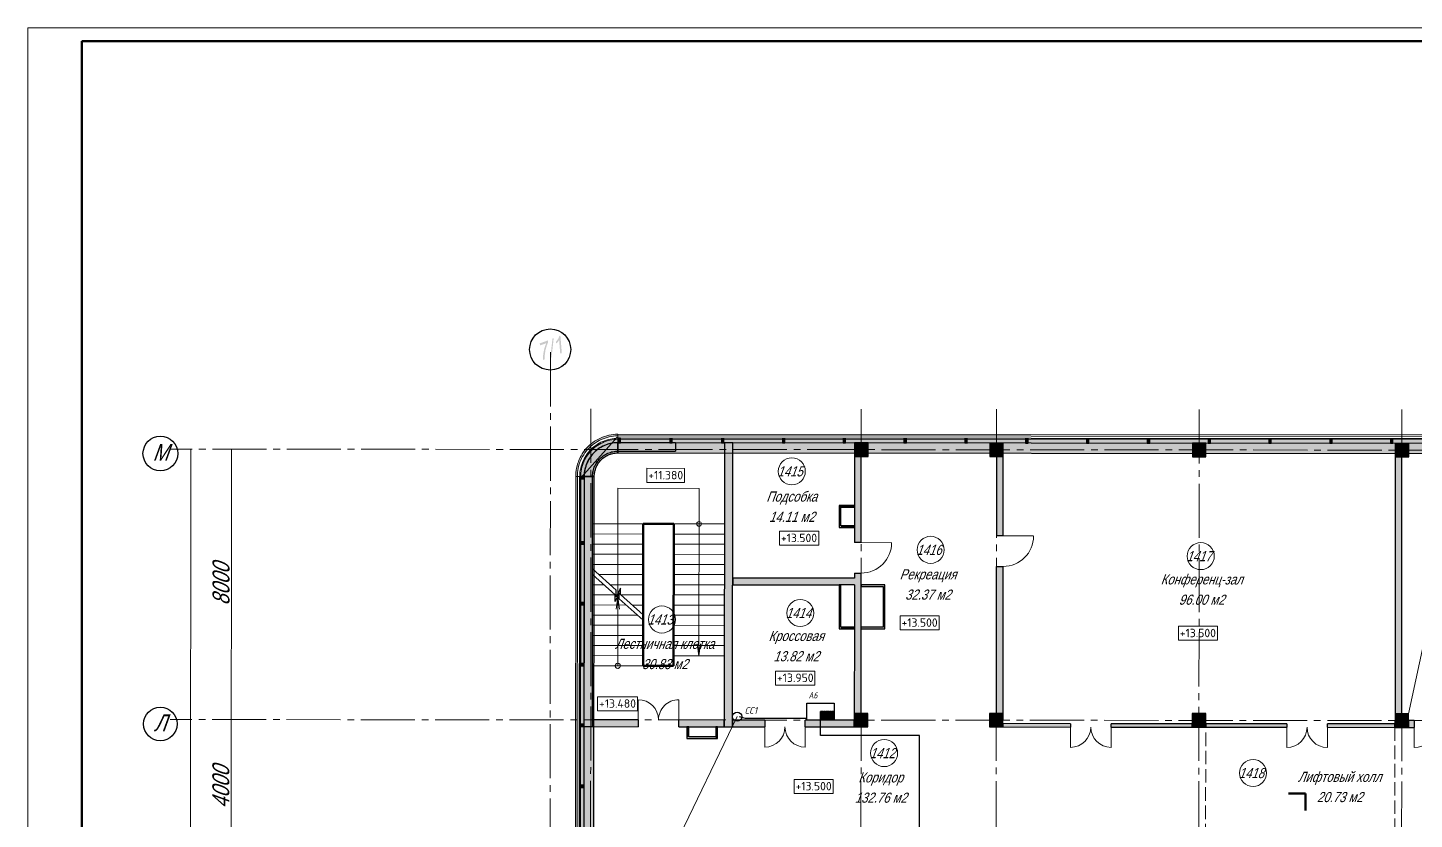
# Model space of a CAD drawing. Header units: millimetres. Extents: x 1949 to 134543, y 1145 to 48705.
# Drawn here: x 100903 to 121419, y 36998 to 48705 of the extents above; entities that cross this region are included whole.
import ezdxf

# ---------------------------------------------------------------- set-up
doc = ezdxf.new("R2010")
doc.units = ezdxf.units.MM
for name, pattern in [('DASHED', [7, 5, -2, 0]), ('LTYPE_2', [270, 200, -70]), ('LTYPE_5', [1100, 800, -100, 100, -100]), ('штриховая', [0.75, 0.5, -0.25])]:
    doc.linetypes.add(name, pattern=pattern)
doc.layers.add('.', color=7, linetype='Continuous', lineweight=50)
doc.layers.add('Оси', color=30, linetype='LTYPE_5', lineweight=9)
for name, color, linetype, lineweight, true_color in [('STANDARD', 18, 'Continuous', 25, 0x000000), ('Лестница', 18, 'Continuous', 25, 0x000000), ('Общий01', 18, 'Continuous', 13, 0x000000), ('Общий02', 18, 'Continuous', 18, 0x000000), ('Общий03', 18, 'Continuous', 25, 0x000000), ('Стена', 18, 'Continuous', 50, 0x000000), ('Текст_1_10', 18, 'Continuous', 25, 0x000000)]:
    doc.layers.add(name, color=color, linetype=linetype, lineweight=lineweight, true_color=true_color)
doc.layers.add('АГПТ', color=7, linetype='Continuous')
doc.styles.add('ARIAL', font='arial.ttf')
doc.styles.add('ARIALUNICODEMS', font='ARIALUNI.ttf')
doc.styles.add('GOST-2.304_Type-B_italic', font='GOST_Common Italic.ttf')
doc.styles.add('ISOCPEUR', font='isocpeur.ttf')
doc.styles.add('Архитектурный', font='isocpeui.ttf')

# ---------------------------------------------------------------- blocks, each defined once
blk = doc.blocks.new('*U221')
at = {"lineweight": 0}
blk.add_lwpolyline([(-836, -5), (5, -5), (5, 1184), (-836, 1184)], close=True, dxfattribs=at)
at = {"color": 0, "linetype": 'Continuous', "lineweight": 50}
blk.add_lwpolyline([(-816, 1179), (0, 1179), (0, 0), (-816, 0)], close=True, dxfattribs=at)

msp = doc.modelspace()

# ---------------------------------------------------------------- hatches: boundary and pattern name
at = {"layer": '.', "lineweight": 30}
h = msp.add_hatch(dxfattribs=at)
h.set_pattern_fill('ANGLE', color=1, scale=0.6, angle=90)
h.set_pattern_definition([(90, (423899.8156, 436919.2713), (-4.191, 3e-16), [3.048, -1.143]), (180, (423899.8156, 436919.2713), (-5e-16, -4.191), [3.048, -1.143])])
h.paths.add_polyline_path([(112837, 38465), (112837, 38592), (112634, 38592), (112634, 38465)])
at = {"layer": 'Общий01', "linetype": 'Continuous', "lineweight": 5}
for points in [[(109632, 42668), (109637, 42668), (109637, 42693), (109631, 42693), (109599, 42692), (109566, 42689), (109534, 42684), (109501, 42678), (109470, 42670), (109438, 42661), (109408, 42649), (109377, 42637), (109348, 42622), (109319, 42607), (109292, 42589), (109265, 42570), (109239, 42550), (109214, 42529), (109191, 42506), (109168, 42482), (109147, 42457), (109128, 42431), (109109, 42404), (109092, 42376), (109077, 42347), (109063, 42317), (109051, 42287), (109040, 42256), (109031, 42225), (109024, 42193), (109018, 42160), (109014, 42128), (109012, 42095), (109011, 42068), (109036, 42068), (109037, 42094), (109039, 42126), (109043, 42157), (109048, 42188), (109055, 42218), (109064, 42249), (109074, 42278), (109086, 42307), (109099, 42336), (109114, 42364), (109130, 42390), (109148, 42417), (109167, 42442), (109187, 42466), (109209, 42489), (109231, 42510), (109255, 42531), (109280, 42550), (109305, 42568), (109332, 42585), (109360, 42600), (109388, 42614), (109417, 42626), (109446, 42637), (109476, 42646), (109507, 42654), (109538, 42660), (109569, 42664), (109600, 42667)], [(109637, 42668), (129837, 42652), (129837, 42677), (109637, 42693)], [(109632, 42568), (109637, 42568), (109637, 42618), (109632, 42618), (109603, 42617), (109574, 42614), (109546, 42610), (109518, 42605), (109490, 42598), (109462, 42589), (109435, 42580), (109409, 42568), (109383, 42556), (109357, 42542), (109333, 42527), (109309, 42510), (109287, 42492), (109265, 42474), (109244, 42454), (109225, 42432), (109206, 42410), (109189, 42387), (109172, 42364), (109158, 42339), (109144, 42313), (109132, 42287), (109121, 42261), (109112, 42233), (109104, 42206), (109097, 42178), (109092, 42149), (109089, 42121), (109087, 42092), (109086, 42068), (109136, 42068), (109137, 42090), (109138, 42116), (109142, 42142), (109146, 42168), (109152, 42193), (109159, 42218), (109168, 42243), (109178, 42267), (109189, 42291), (109201, 42314), (109215, 42337), (109229, 42358), (109245, 42379), (109262, 42399), (109280, 42418), (109299, 42437), (109318, 42454), (109339, 42470), (109361, 42485), (109383, 42499), (109406, 42511), (109429, 42523), (109453, 42533), (109478, 42542), (109503, 42550), (109528, 42556), (109554, 42561), (109580, 42565), (109606, 42567)], [(109634, 42418), (109637, 42418), (109637, 42568), (109632, 42568), (109606, 42567), (109580, 42565), (109554, 42561), (109528, 42556), (109503, 42550), (109478, 42542), (109453, 42533), (109429, 42523), (109406, 42511), (109383, 42499), (109361, 42485), (109339, 42470), (109318, 42454), (109299, 42437), (109280, 42418), (109262, 42399), (109245, 42379), (109229, 42358), (109215, 42337), (109201, 42314), (109189, 42291), (109178, 42267), (109168, 42243), (109159, 42218), (109152, 42193), (109146, 42168), (109142, 42142), (109138, 42116), (109137, 42090), (109136, 42068), (109286, 42068), (109287, 42083), (109288, 42101), (109290, 42120), (109293, 42138), (109297, 42156), (109302, 42173), (109308, 42190), (109315, 42207), (109323, 42224), (109332, 42240), (109341, 42256), (109351, 42271), (109362, 42286), (109374, 42300), (109387, 42313), (109400, 42326), (109414, 42338), (109428, 42349), (109443, 42360), (109459, 42369), (109475, 42378), (109491, 42386), (109508, 42393), (109525, 42400), (109543, 42405), (109561, 42409), (109579, 42413), (109597, 42415), (109615, 42417)], [(109637, 42568), (109615, 42567), (109589, 42565), (109563, 42562), (109537, 42558), (109512, 42552), (109486, 42545), (109462, 42536), (109437, 42526), (109414, 42515), (109390, 42503), (109368, 42490), (109346, 42475), (109325, 42459), (109305, 42442), (109286, 42425), (109268, 42406), (109251, 42386), (109235, 42365), (109219, 42344), (109206, 42322), (109193, 42299), (109181, 42275), (109171, 42251), (109162, 42227), (109154, 42202), (109148, 42176), (109143, 42150), (109139, 42124), (109137, 42098), (109136, 42072), (109136, 42068), (109261, 42068), (109261, 42071), (109262, 42091), (109264, 42110), (109266, 42130), (109270, 42149), (109275, 42168), (109281, 42187), (109287, 42205), (109295, 42223), (109304, 42241), (109313, 42258), (109324, 42275), (109335, 42291), (109347, 42306), (109360, 42321), (109374, 42335), (109388, 42349), (109403, 42361), (109419, 42373), (109435, 42384), (109452, 42394), (109469, 42403), (109487, 42412), (109505, 42419), (109524, 42425), (109543, 42431), (109562, 42435), (109581, 42439), (109601, 42441), (109620, 42442), (109637, 42443)], [(109637, 42568), (129837, 42552), (129837, 42602), (109637, 42618)], [(109637, 42418), (129837, 42402), (129837, 42552), (109637, 42568)], [(110487, 42567), (109637, 42568), (109637, 42443), (110487, 42442)], [(111333, 38366), (111337, 42566), (111212, 42566), (111208, 38366)], [(113137, 42365), (113337, 42365), (113337, 42565), (113137, 42565)], [(115137, 42363), (115337, 42363), (115337, 42563), (115137, 42563)], [(118137, 42361), (118337, 42361), (118337, 42561), (118137, 42561)], [(121137, 42358), (121337, 42358), (121337, 42558), (121137, 42558)], [(109023, 24868), (109036, 42068), (109011, 42068), (108998, 24868)], [(109123, 24868), (109136, 42068), (109086, 42068), (109073, 24868)], [(109273, 24868), (109286, 42068), (109136, 42068), (109123, 24868)], [(109258, 38368), (109261, 42068), (109136, 42068), (109133, 38368)], [(113133, 38365), (113333, 38365), (113334, 38565), (113134, 38565)], [(115133, 38363), (115333, 38363), (115334, 38563), (115134, 38563)], [(118133, 38361), (118333, 38361), (118334, 38561), (118134, 38561)], [(121133, 38358), (121333, 38358), (121334, 38558), (121134, 38558)]]:
    msp.add_hatch(color=252, dxfattribs=at).paths.add_polyline_path(points)
at = {"layer": 'Общий02', "linetype": 'Continuous', "lineweight": 25}
for points in [[(108686, 44115), (108668, 44108), (108635, 43822), (108654, 43829)], [(108806, 43893), (108785, 44152), (108770, 44147), (108752, 44104), (108721, 44062), (108723, 44031), (108748, 44058), (108766, 44086), (108783, 43884)], [(108604, 44056), (108602, 44081), (108480, 44037), (108483, 44006), (108575, 44039), (108553, 43980), (108537, 43914), (108528, 43849), (108528, 43792), (108551, 43800), (108554, 43867), (108564, 43936), (108582, 44000)]]:
    msp.add_hatch(color=252, dxfattribs=at).paths.add_polyline_path(points)
at = {"layer": 'Общий02', "linetype": 'Continuous', "lineweight": 5}
for points in [[(109637, 42568), (109672, 42568), (109672, 42633), (109637, 42633)], [(110403, 42567), (110438, 42567), (110438, 42632), (110403, 42632)], [(111169, 42566), (111204, 42566), (111204, 42631), (111169, 42631)], [(112069, 42566), (112104, 42566), (112104, 42631), (112069, 42631)], [(112969, 42565), (113004, 42565), (113004, 42630), (112969, 42630)], [(113869, 42564), (113904, 42564), (113904, 42629), (113869, 42629)], [(114769, 42564), (114804, 42563), (114804, 42628), (114769, 42629)], [(115669, 42563), (115704, 42563), (115704, 42628), (115669, 42628)], [(116569, 42562), (116604, 42562), (116604, 42627), (116569, 42627)], [(117469, 42561), (117504, 42561), (117504, 42626), (117469, 42626)], [(118369, 42561), (118404, 42561), (118404, 42626), (118369, 42626)], [(119269, 42560), (119304, 42560), (119304, 42625), (119269, 42625)], [(120169, 42559), (120204, 42559), (120204, 42624), (120169, 42624)], [(121069, 42559), (121104, 42559), (121104, 42624), (121069, 42624)], [(109071, 42068), (109071, 42033), (109136, 42033), (109136, 42068)], [(109071, 41103), (109070, 41068), (109135, 41068), (109136, 41103)], [(109070, 40203), (109070, 40168), (109135, 40168), (109135, 40203)], [(109069, 39303), (109069, 39268), (109134, 39268), (109134, 39303)], [(109068, 38403), (109068, 38368), (109133, 38368), (109133, 38403)], [(109068, 37503), (109068, 37468), (109133, 37468), (109133, 37503)]]:
    msp.add_hatch(color=252, dxfattribs=at).paths.add_polyline_path(points)
at = {"layer": 'Стена', "linetype": 'Continuous', "lineweight": 5}
h = msp.add_hatch(color=252, dxfattribs=at)
h.paths.add_polyline_path([(113234, 38565), (113235, 40640), (113135, 40640), (113134, 38565)])
h.paths.add_polyline_path([(113136, 41090), (113236, 41090), (113237, 42365), (113137, 42365)])
h = msp.add_hatch(color=252, dxfattribs=at)
h.paths.add_polyline_path([(115334, 38563), (115335, 40738), (115235, 40738), (115234, 38563)])
h.paths.add_polyline_path([(115236, 41188), (115336, 41188), (115337, 42363), (115237, 42363)])
for points in [[(121137, 42358), (121134, 38558), (121234, 38558), (121237, 42358)], [(113136, 41640), (112911, 41640), (112911, 41615), (113136, 41615)], [(112911, 41615), (112911, 41315), (112936, 41315), (112936, 41615)], [(112936, 41315), (113136, 41315), (113136, 41340), (112936, 41340)], [(111335, 40466), (113135, 40465), (113135, 40565), (111335, 40566)], [(112910, 40465), (112910, 39815), (112935, 39815), (112935, 40465)], [(113585, 40464), (113235, 40465), (113235, 40440), (113585, 40439)], [(113585, 39814), (113585, 40439), (113560, 40439), (113560, 39814)], [(112935, 39815), (113135, 39815), (113135, 39840), (112935, 39840)], [(113235, 39815), (113560, 39814), (113560, 39839), (113235, 39840)], [(110658, 38367), (110658, 38217), (110683, 38217), (110683, 38367)], [(111108, 38191), (111108, 38366), (111083, 38366), (111083, 38191)], [(110658, 38192), (111083, 38191), (111083, 38216), (110658, 38217)]]:
    msp.add_hatch(color=252, dxfattribs=at).paths.add_polyline_path(points)
h = msp.add_hatch(color=252, dxfattribs=at)
h.paths.add_polyline_path([(109936, 38467), (109258, 38468), (109258, 38368), (109936, 38367)])
h.paths.add_polyline_path([(110536, 38467), (110536, 38367), (111208, 38366), (111208, 38466)])
h = msp.add_hatch(color=252, dxfattribs=at)
h.paths.add_polyline_path([(112408, 38365), (113133, 38365), (113133, 38465), (112408, 38465)])
h.paths.add_polyline_path([(111808, 38366), (111808, 38466), (111333, 38466), (111333, 38366)])
h = msp.add_hatch(color=252, dxfattribs=at)
h.paths.add_polyline_path([(116933, 38362), (118133, 38361), (118133, 38411), (116933, 38412)])
h.paths.add_polyline_path([(116333, 38362), (116333, 38412), (115333, 38413), (115333, 38363)])
h = msp.add_hatch(color=252, dxfattribs=at)
h.paths.add_polyline_path([(118333, 38361), (119533, 38360), (119533, 38410), (118333, 38411)])
h.paths.add_polyline_path([(120133, 38409), (120133, 38359), (121133, 38358), (121133, 38408)])
h = msp.add_hatch(color=252, dxfattribs=at)
h.paths.add_polyline_path([(121333, 38458), (121333, 38358), (121418, 38358), (121418, 38458)])
h.paths.add_polyline_path([(124133, 38456), (122018, 38458), (122018, 38358), (124133, 38356)])

# ---------------------------------------------------------------- linework, layer by layer
at = {"layer": 'STANDARD', "color": 252, "linetype": 'Continuous', "lineweight": 5}
msp.add_line((121334, 38558), (121970, 41521), dxfattribs=at)
at = {"layer": 'STANDARD', "color": 252, "linetype": 'LTYPE_2', "lineweight": 5}
for p, q in [((118332, 36461), (118333, 38361)), ((121133, 38358), (121132, 36408))]:
    msp.add_line(p, q, dxfattribs=at)
at = {"layer": 'АГПТ', "color": 1}
msp.add_lwpolyline([(112837, 38462), (112432, 38462), (112432, 38716), (112837, 38716)], close=True, dxfattribs=at)
at = {"layer": 'АГПТ', "color": 1, "lineweight": 30}
msp.add_lwpolyline([(112634, 38465), (112634, 38592), (112837, 38592), (112837, 38465)], close=True, dxfattribs=at)
at = {"layer": 'АГПТ', "lineweight": 15}
msp.add_lwpolyline([(110487, 36624), (111400, 38516)], dxfattribs=at)
at = {"layer": 'АГПТ', "color": 6, "lineweight": 30}
for points in [[(111430, 38516), (111517, 38493), (112432, 38493)], [(119705, 22916), (119704, 22804), (121393, 22802), (121397, 28754), (114093, 28764), (114100, 38235), (112634, 38235), (112634, 38465)]]:
    msp.add_lwpolyline(points, dxfattribs=at)
at = {"layer": 'АГПТ'}
msp.add_circle((111400, 38516), 68, dxfattribs=at)
at = {"layer": 'Лестница', "color": 252, "linetype": 'Continuous', "lineweight": 13}
for p, q in [((109261, 42068), (109259, 39268)), ((109635, 40334), (109636, 41893)), ((109636, 41893), (110836, 41892)), ((110836, 41892), (110834, 39417)), ((110011, 41367), (109261, 41368)), ((110461, 41367), (111211, 41366)), ((110010, 41067), (109260, 41068)), ((110011, 41217), (109261, 41218)), ((110460, 41067), (111210, 41066)), ((110461, 41217), (111211, 41216)), ((110010, 40917), (109260, 40918)), ((110460, 40917), (111210, 40916)), ((109260, 40700), (109259, 39268)), ((110010, 40767), (109260, 40768)), ((110460, 40767), (111210, 40766)), ((109429, 40468), (109260, 40468)), ((110010, 40617), (109352, 40618)), ((110010, 40467), (109520, 40468)), ((110460, 40617), (111210, 40616)), ((110460, 40467), (111210, 40466)), ((109596, 40318), (109260, 40318)), ((109635, 40283), (109610, 40108)), ((109634, 39268), (109635, 40283)), ((109635, 40283), (109635, 40095)), ((109635, 40283), (109635, 40283)), ((109660, 40108), (109635, 40283)), ((109657, 40318), (109643, 40318)), ((110010, 40317), (109680, 40318)), ((110460, 40317), (111210, 40316)), ((109758, 40167), (109260, 40168)), ((109926, 40017), (109260, 40018)), ((110010, 40167), (109849, 40167)), ((110460, 40167), (111210, 40166)), ((110460, 40017), (111210, 40016)), ((110010, 39867), (109260, 39868)), ((110460, 39867), (111210, 39866)), ((110009, 39717), (109259, 39718)), ((110459, 39717), (111209, 39716)), ((110834, 39417), (110834, 39604)), ((110009, 39567), (109259, 39568)), ((110009, 39417), (109259, 39418)), ((110459, 39567), (111209, 39566)), ((110459, 39417), (111209, 39416)), ((110809, 39592), (110834, 39417)), ((110834, 39417), (110859, 39592)), ((110834, 39417), (110834, 39417)), ((110009, 39267), (109259, 39268)), ((109598, 39277), (109597, 39271)), ((109597, 39271), (109597, 39265)), ((109597, 39268), (109597, 39268)), ((109597, 39265), (109598, 39259)), ((109600, 39283), (109598, 39277)), ((109598, 39259), (109599, 39253)), ((109599, 39253), (109602, 39248)), ((109603, 39288), (109600, 39283)), ((109602, 39248), (109606, 39243)), ((109607, 39293), (109603, 39288)), ((109606, 39243), (109610, 39239)), ((109611, 39297), (109607, 39293)), ((109610, 39239), (109615, 39235)), ((109616, 39301), (109611, 39297)), ((109615, 39235), (109621, 39233)), ((109622, 39303), (109616, 39301)), ((109621, 39233), (109627, 39231)), ((109628, 39305), (109622, 39303)), ((109627, 39231), (109633, 39230)), ((109634, 39305), (109628, 39305)), ((109633, 39230), (109639, 39230)), ((109634, 39305), (109634, 39305)), ((109637, 39305), (109634, 39305)), ((109634, 39230), (109634, 39230)), ((109643, 39304), (109637, 39305)), ((109639, 39230), (109645, 39232)), ((109649, 39302), (109643, 39304)), ((109645, 39232), (109650, 39234)), ((109654, 39299), (109649, 39302)), ((109650, 39234), (109656, 39237)), ((109659, 39296), (109654, 39299)), ((109656, 39237), (109660, 39241)), ((109663, 39291), (109659, 39296)), ((109660, 39241), (109664, 39245)), ((109667, 39286), (109663, 39291)), ((109664, 39245), (109668, 39251)), ((109669, 39280), (109667, 39286)), ((109668, 39251), (109670, 39256)), ((109671, 39275), (109669, 39280)), ((109670, 39256), (109671, 39262)), ((109672, 39268), (109671, 39275)), ((109671, 39262), (109672, 39268)), ((109672, 39268), (109672, 39268))]:
    msp.add_line(p, q, dxfattribs=at)
at = {"layer": 'Лестница', "color": 252, "linetype": 'Continuous', "lineweight": 50}
for p, q in [((110009, 39267), (110011, 41367)), ((110461, 41367), (110011, 41367)), ((110461, 41367), (110459, 39267)), ((110009, 39267), (110459, 39267))]:
    msp.add_line(p, q, dxfattribs=at)
at = {"layer": 'Лестница', "color": 252, "linetype": 'Continuous', "lineweight": 25}
for p, q in [((109612, 40385), (109260, 40700)), ((109596, 40319), (109260, 40618)), ((109657, 40348), (109596, 40220)), ((109596, 40220), (109596, 40319)), ((109674, 40414), (109612, 40286)), ((109612, 40286), (109612, 40385)), ((109657, 40258), (109657, 40348)), ((110010, 39942), (109657, 40258)), ((109673, 40324), (109674, 40414)), ((110010, 40024), (109673, 40324))]:
    msp.add_line(p, q, dxfattribs=at)
at = {"layer": 'Лестница', "color": 252, "linetype": 'Continuous', "lineweight": 13}
msp.add_circle((110836, 41367), 35, dxfattribs=at)
at = {"layer": 'Общий01', "color": 252, "linetype": 'LTYPE_5', "lineweight": 5}
for p, q in [((109237, 43068), (109211, 9568)), ((113237, 43065), (113211, 9565)), ((115237, 43063), (115211, 9563)), ((118237, 43061), (118211, 9561)), ((121237, 43058), (121211, 9558)), ((130837, 42451), (103017, 42473)), ((130833, 38451), (103013, 38473))]:
    msp.add_line(p, q, dxfattribs=at)
at = {"layer": 'Общий01', "color": 252, "linetype": 'Continuous', "lineweight": 13}
for p, q in [((109501, 42678), (109470, 42670)), ((109534, 42684), (109501, 42678)), ((109566, 42689), (109534, 42684)), ((109599, 42692), (109566, 42689)), ((109631, 42693), (109599, 42692)), ((109637, 42693), (109631, 42693)), ((109637, 42693), (109637, 42693)), ((109637, 42693), (109637, 42618)), ((109637, 42668), (109637, 42693)), ((129837, 42677), (109637, 42693)), ((109168, 42482), (109147, 42457)), ((109191, 42506), (109168, 42482)), ((109209, 42489), (109187, 42466)), ((109214, 42529), (109191, 42506)), ((109209, 42489), (109231, 42510)), ((109239, 42550), (109214, 42529)), ((109255, 42531), (109231, 42510)), ((109265, 42570), (109239, 42550)), ((109265, 42474), (109244, 42454)), ((109280, 42550), (109255, 42531)), ((109292, 42589), (109265, 42570)), ((109287, 42492), (109265, 42474)), ((109280, 42550), (109305, 42568)), ((109287, 42492), (109309, 42510)), ((109319, 42607), (109292, 42589)), ((109305, 42568), (109332, 42585)), ((109333, 42527), (109309, 42510)), ((109318, 42454), (109339, 42470)), ((109348, 42622), (109319, 42607)), ((109360, 42600), (109332, 42585)), ((109333, 42527), (109357, 42542)), ((109339, 42470), (109361, 42485)), ((109377, 42637), (109348, 42622)), ((109357, 42542), (109383, 42556)), ((109388, 42614), (109360, 42600)), ((109361, 42485), (109383, 42499)), ((109408, 42649), (109377, 42637)), ((109383, 42556), (109409, 42568)), ((109383, 42499), (109406, 42511)), ((109388, 42614), (109417, 42626)), ((109406, 42511), (109429, 42523)), ((109438, 42661), (109408, 42649)), ((109435, 42580), (109409, 42568)), ((109417, 42626), (109446, 42637)), ((109429, 42523), (109453, 42533)), ((109435, 42580), (109462, 42589)), ((109470, 42670), (109438, 42661)), ((109476, 42646), (109446, 42637)), ((109453, 42533), (109478, 42542)), ((109462, 42589), (109490, 42598)), ((109476, 42646), (109507, 42654)), ((109478, 42542), (109503, 42550)), ((109518, 42605), (109490, 42598)), ((109503, 42550), (109528, 42556)), ((109507, 42654), (109538, 42660)), ((109518, 42605), (109546, 42610)), ((109528, 42556), (109554, 42561)), ((109569, 42664), (109538, 42660)), ((109546, 42610), (109574, 42614)), ((109554, 42561), (109580, 42565)), ((109569, 42664), (109600, 42667)), ((109574, 42614), (109603, 42617)), ((109580, 42565), (109606, 42567)), ((109600, 42667), (109632, 42668)), ((109603, 42617), (109632, 42618)), ((109606, 42567), (109632, 42568)), ((109632, 42668), (109637, 42668)), ((109637, 42618), (109632, 42618)), ((109632, 42568), (109637, 42568)), ((109637, 42668), (109637, 42668)), ((129837, 42652), (109637, 42668)), ((109637, 42618), (109637, 42668)), ((109637, 42668), (109637, 42668)), ((109637, 42618), (109637, 42618)), ((109637, 42618), (109637, 42618)), ((109637, 42568), (109637, 42618)), ((129837, 42602), (109637, 42618)), ((109637, 42618), (109637, 42568)), ((109637, 42568), (109637, 42568)), ((109637, 42568), (129837, 42552)), ((109051, 42287), (109040, 42256)), ((109063, 42317), (109051, 42287)), ((109077, 42347), (109063, 42317)), ((109074, 42278), (109064, 42249)), ((109074, 42278), (109086, 42307)), ((109092, 42376), (109077, 42347)), ((109099, 42336), (109086, 42307)), ((109109, 42404), (109092, 42376)), ((109114, 42364), (109099, 42336)), ((109128, 42431), (109109, 42404)), ((109130, 42390), (109114, 42364)), ((109121, 42261), (109132, 42287)), ((109147, 42457), (109128, 42431)), ((109148, 42417), (109130, 42390)), ((109132, 42287), (109144, 42313)), ((109144, 42313), (109158, 42339)), ((109148, 42417), (109167, 42442)), ((109172, 42364), (109158, 42339)), ((109167, 42442), (109187, 42466)), ((109168, 42243), (109178, 42267)), ((109172, 42364), (109189, 42387)), ((109178, 42267), (109189, 42291)), ((109189, 42387), (109206, 42410)), ((109189, 42291), (109201, 42314)), ((109201, 42314), (109215, 42337)), ((109225, 42432), (109206, 42410)), ((109215, 42337), (109229, 42358)), ((109225, 42432), (109244, 42454)), ((109229, 42358), (109245, 42379)), ((109245, 42379), (109262, 42399)), ((109262, 42399), (109280, 42418)), ((109280, 42418), (109299, 42437)), ((109299, 42437), (109318, 42454)), ((109011, 42068), (108998, 24868)), ((109012, 42095), (109011, 42068)), ((109011, 42068), (109011, 42068)), ((109011, 42068), (109036, 42068)), ((109036, 42068), (109011, 42068)), ((109014, 42128), (109012, 42095)), ((109018, 42160), (109014, 42128)), ((109024, 42193), (109018, 42160)), ((109036, 42068), (109023, 24868)), ((109031, 42225), (109024, 42193)), ((109040, 42256), (109031, 42225)), ((109037, 42094), (109036, 42068)), ((109036, 42068), (109037, 42094)), ((109036, 42068), (109036, 42068)), ((109086, 42068), (109036, 42068)), ((109036, 42068), (109086, 42068)), ((109036, 42068), (109036, 42068)), ((109037, 42094), (109039, 42126)), ((109039, 42126), (109043, 42157)), ((109043, 42157), (109048, 42188)), ((109055, 42218), (109048, 42188)), ((109055, 42218), (109064, 42249)), ((109073, 24868), (109086, 42068)), ((109086, 42068), (109087, 42092)), ((109086, 42068), (109086, 42068)), ((109086, 42068), (109086, 42068)), ((109086, 42068), (109136, 42068)), ((109136, 42068), (109086, 42068)), ((109087, 42092), (109089, 42121)), ((109089, 42121), (109092, 42149)), ((109092, 42149), (109097, 42178)), ((109097, 42178), (109104, 42206)), ((109104, 42206), (109112, 42233)), ((109112, 42233), (109121, 42261)), ((109123, 24868), (109136, 42068)), ((109136, 42068), (109137, 42090)), ((109136, 42068), (109136, 42068)), ((109137, 42090), (109138, 42116)), ((109138, 42116), (109142, 42142)), ((109142, 42142), (109146, 42168)), ((109146, 42168), (109152, 42193)), ((109152, 42193), (109159, 42218)), ((109159, 42218), (109168, 42243))]:
    msp.add_line(p, q, dxfattribs=at)
at = {"layer": 'Общий01', "color": 252, "linetype": 'Continuous', "lineweight": 5}
for p, q in [((103293, 12473), (103317, 42473)), ((103893, 12472), (103917, 42472))]:
    msp.add_line(p, q, dxfattribs=at)
at = {"layer": 'Общий01', "color": 252, "linetype": 'Continuous', "lineweight": 25}
for p, q in [((109339, 42470), (109318, 42454)), ((109346, 42475), (109325, 42459)), ((109361, 42485), (109339, 42470)), ((109368, 42490), (109346, 42475)), ((109383, 42499), (109361, 42485)), ((109390, 42503), (109368, 42490)), ((109406, 42511), (109383, 42499)), ((109414, 42515), (109390, 42503)), ((109429, 42523), (109406, 42511)), ((109437, 42526), (109414, 42515)), ((109453, 42533), (109429, 42523)), ((109462, 42536), (109437, 42526)), ((109478, 42542), (109453, 42533)), ((109486, 42545), (109462, 42536)), ((109503, 42550), (109478, 42542)), ((109512, 42552), (109486, 42545)), ((109528, 42556), (109503, 42550)), ((109537, 42558), (109512, 42552)), ((109554, 42561), (109528, 42556)), ((109563, 42562), (109537, 42558)), ((109580, 42565), (109554, 42561)), ((109589, 42565), (109563, 42562)), ((109606, 42567), (109580, 42565)), ((109615, 42567), (109589, 42565)), ((109632, 42568), (109606, 42567)), ((109637, 42568), (109615, 42567)), ((109637, 42568), (109632, 42568)), ((109637, 42568), (109637, 42568)), ((129837, 42552), (109637, 42568)), ((109637, 42568), (109637, 42418)), ((109637, 42418), (109637, 42568)), ((109637, 42568), (109637, 42568)), ((110487, 42567), (109637, 42568)), ((110487, 42567), (110487, 42442)), ((111337, 42566), (111212, 42566)), ((111212, 42566), (111212, 42441)), ((111333, 38366), (111337, 42566)), ((113337, 42565), (113137, 42565)), ((113137, 42565), (113137, 42365)), ((113337, 42365), (113337, 42565)), ((115337, 42563), (115137, 42563)), ((115137, 42563), (115137, 42363)), ((115337, 42363), (115337, 42563)), ((118337, 42561), (118137, 42561)), ((118137, 42561), (118137, 42361)), ((118337, 42361), (118337, 42561)), ((121337, 42558), (121137, 42558)), ((121137, 42558), (121137, 42358)), ((121337, 42358), (121337, 42558)), ((109178, 42267), (109168, 42243)), ((109181, 42275), (109171, 42251)), ((109189, 42291), (109178, 42267)), ((109193, 42299), (109181, 42275)), ((109201, 42314), (109189, 42291)), ((109206, 42322), (109193, 42299)), ((109215, 42337), (109201, 42314)), ((109219, 42344), (109206, 42322)), ((109229, 42358), (109215, 42337)), ((109235, 42365), (109219, 42344)), ((109245, 42379), (109229, 42358)), ((109251, 42386), (109235, 42365)), ((109262, 42399), (109245, 42379)), ((109268, 42406), (109251, 42386)), ((109280, 42418), (109262, 42399)), ((109286, 42425), (109268, 42406)), ((109299, 42437), (109280, 42418)), ((109305, 42442), (109286, 42425)), ((109318, 42454), (109299, 42437)), ((109325, 42459), (109305, 42442)), ((109313, 42258), (109324, 42275)), ((109324, 42275), (109335, 42291)), ((109335, 42291), (109347, 42306)), ((109341, 42256), (109351, 42271)), ((109347, 42306), (109360, 42321)), ((109351, 42271), (109362, 42286)), ((109360, 42321), (109374, 42335)), ((109362, 42286), (109374, 42300)), ((109374, 42335), (109388, 42349)), ((109374, 42300), (109387, 42313)), ((109387, 42313), (109400, 42326)), ((109388, 42349), (109403, 42361)), ((109400, 42326), (109414, 42338)), ((109403, 42361), (109419, 42373)), ((109414, 42338), (109428, 42349)), ((109419, 42373), (109435, 42384)), ((109428, 42349), (109443, 42360)), ((109435, 42384), (109452, 42394)), ((109443, 42360), (109459, 42369)), ((109452, 42394), (109469, 42403)), ((109459, 42369), (109475, 42378)), ((109469, 42403), (109487, 42412)), ((109475, 42378), (109491, 42386)), ((109487, 42412), (109505, 42419)), ((109491, 42386), (109508, 42393)), ((109505, 42419), (109524, 42425)), ((109508, 42393), (109525, 42400)), ((109524, 42425), (109543, 42431)), ((109525, 42400), (109543, 42405)), ((109543, 42431), (109562, 42435)), ((109543, 42405), (109561, 42409)), ((109561, 42409), (109579, 42413)), ((109562, 42435), (109581, 42439)), ((109579, 42413), (109597, 42415)), ((109581, 42439), (109601, 42441)), ((109597, 42415), (109615, 42417)), ((109601, 42441), (109620, 42442)), ((109615, 42417), (109634, 42418)), ((109620, 42442), (109637, 42443)), ((109634, 42418), (109637, 42418)), ((109637, 42443), (109637, 42443)), ((109637, 42443), (110487, 42442)), ((109637, 42418), (109637, 42418)), ((109637, 42418), (129837, 42402)), ((111212, 42441), (111208, 38366)), ((113137, 42365), (113337, 42365)), ((115137, 42363), (115337, 42363)), ((118137, 42361), (118337, 42361)), ((121137, 42358), (121337, 42358)), ((109136, 42068), (109123, 24868)), ((109136, 42068), (109133, 38368)), ((109137, 42098), (109136, 42072)), ((109137, 42090), (109136, 42068)), ((109136, 42072), (109136, 42068)), ((109136, 42068), (109136, 42068)), ((109286, 42068), (109136, 42068)), ((109136, 42068), (109286, 42068)), ((109136, 42068), (109136, 42068)), ((109139, 42124), (109137, 42098)), ((109138, 42116), (109137, 42090)), ((109142, 42142), (109138, 42116)), ((109143, 42150), (109139, 42124)), ((109146, 42168), (109142, 42142)), ((109148, 42176), (109143, 42150)), ((109152, 42193), (109146, 42168)), ((109154, 42202), (109148, 42176)), ((109159, 42218), (109152, 42193)), ((109162, 42227), (109154, 42202)), ((109168, 42243), (109159, 42218)), ((109171, 42251), (109162, 42227)), ((109258, 38368), (109261, 42068)), ((109261, 42071), (109262, 42091)), ((109261, 42068), (109261, 42071)), ((109261, 42068), (109261, 42068)), ((109262, 42091), (109264, 42110)), ((109264, 42110), (109266, 42130)), ((109266, 42130), (109270, 42149)), ((109270, 42149), (109275, 42168)), ((109273, 24868), (109286, 42068)), ((109275, 42168), (109281, 42187)), ((109281, 42187), (109287, 42205)), ((109286, 42068), (109287, 42083)), ((109286, 42068), (109286, 42068)), ((109287, 42205), (109295, 42223)), ((109287, 42083), (109288, 42101)), ((109288, 42101), (109290, 42120)), ((109290, 42120), (109293, 42138)), ((109293, 42138), (109297, 42156)), ((109295, 42223), (109304, 42241)), ((109297, 42156), (109302, 42173)), ((109302, 42173), (109308, 42190)), ((109304, 42241), (109313, 42258)), ((109308, 42190), (109315, 42207)), ((109315, 42207), (109323, 42224)), ((109323, 42224), (109332, 42240)), ((109332, 42240), (109341, 42256)), ((109133, 38368), (109258, 38368)), ((111208, 38366), (111333, 38366)), ((113134, 38565), (113133, 38365)), ((113133, 38365), (113333, 38365)), ((113334, 38565), (113134, 38565)), ((113333, 38365), (113334, 38565)), ((115134, 38563), (115133, 38363)), ((115334, 38563), (115134, 38563)), ((115333, 38363), (115334, 38563)), ((118134, 38561), (118133, 38361)), ((118334, 38561), (118134, 38561)), ((118333, 38361), (118334, 38561)), ((121134, 38558), (121133, 38358)), ((121334, 38558), (121134, 38558)), ((121333, 38358), (121334, 38558)), ((115133, 38363), (115333, 38363)), ((118133, 38361), (118333, 38361)), ((121133, 38358), (121333, 38358))]:
    msp.add_line(p, q, dxfattribs=at)
for centre, radius in [((102866, 42408), 257), ((102866, 38408), 248)]:
    msp.add_circle(centre, radius, dxfattribs=at)
at = {"layer": 'Общий02', "color": 252, "linetype": 'LTYPE_5', "lineweight": 5}
msp.add_line((108638, 43905), (108625, 27703), dxfattribs=at)
at = {"layer": 'Общий02', "color": 252, "linetype": 'Continuous', "lineweight": 13}
for p, q in [((109092, 42052), (109625, 42649)), ((109240, 42471), (109220, 42450)), ((109262, 42491), (109240, 42471)), ((109285, 42510), (109262, 42491)), ((109308, 42528), (109285, 42510)), ((109333, 42544), (109308, 42528)), ((109325, 42459), (109346, 42475)), ((109358, 42560), (109333, 42544)), ((109346, 42475), (109368, 42490)), ((109384, 42574), (109358, 42560)), ((109368, 42490), (109390, 42503)), ((109411, 42586), (109384, 42574)), ((109390, 42503), (109413, 42515)), ((109439, 42597), (109411, 42586)), ((109413, 42515), (109437, 42526)), ((109437, 42526), (109461, 42536)), ((109467, 42607), (109439, 42597)), ((109461, 42536), (109486, 42545)), ((109495, 42615), (109467, 42607)), ((109486, 42545), (109511, 42552)), ((109524, 42622), (109495, 42615)), ((109511, 42552), (109537, 42558)), ((109553, 42627), (109524, 42622)), ((109537, 42558), (109563, 42562)), ((109583, 42630), (109553, 42627)), ((109563, 42562), (109589, 42565)), ((109612, 42632), (109583, 42630)), ((109589, 42565), (109615, 42567)), ((109637, 42633), (109612, 42632)), ((109615, 42567), (109637, 42568)), ((109625, 42649), (109625, 42649)), ((129837, 42617), (109637, 42633)), ((109637, 42633), (109637, 42568)), ((109637, 42633), (109637, 42633)), ((109637, 42568), (109637, 42618)), ((109637, 42618), (129837, 42602)), ((109637, 42618), (109637, 42618)), ((109637, 42568), (109637, 42568)), ((129837, 42552), (109637, 42568)), ((109637, 42568), (109637, 42568)), ((109637, 42568), (129837, 42552)), ((109111, 42275), (109100, 42247)), ((109122, 42302), (109111, 42275)), ((109135, 42329), (109122, 42302)), ((109149, 42355), (109135, 42329)), ((109165, 42380), (109149, 42355)), ((109182, 42404), (109165, 42380)), ((109171, 42251), (109181, 42275)), ((109181, 42275), (109193, 42299)), ((109200, 42427), (109182, 42404)), ((109193, 42299), (109205, 42322)), ((109220, 42450), (109200, 42427)), ((109205, 42322), (109219, 42344)), ((109219, 42344), (109234, 42365)), ((109234, 42365), (109251, 42386)), ((109251, 42386), (109268, 42406)), ((109268, 42406), (109286, 42425)), ((109286, 42425), (109305, 42442)), ((109305, 42442), (109325, 42459)), ((109071, 42068), (109058, 24868)), ((109072, 42103), (109071, 42073)), ((109071, 42073), (109071, 42068)), ((109071, 42068), (109071, 42068)), ((109075, 42132), (109072, 42103)), ((109136, 42068), (109072, 42068)), ((109072, 42068), (109136, 42068)), ((109073, 24868), (109086, 42068)), ((109079, 42161), (109075, 42132)), ((109085, 42190), (109079, 42161)), ((109092, 42219), (109085, 42190)), ((109136, 42068), (109086, 42068)), ((109086, 42068), (109086, 42068)), ((109100, 42247), (109092, 42219)), ((109123, 24868), (109136, 42068)), ((109123, 24868), (109136, 42068)), ((109136, 42072), (109137, 42099)), ((109136, 42068), (109136, 42072)), ((109136, 42068), (109136, 42068)), ((109137, 42099), (109139, 42125)), ((109139, 42125), (109143, 42151)), ((109143, 42151), (109148, 42176)), ((109148, 42176), (109154, 42202)), ((109154, 42202), (109162, 42227)), ((109162, 42227), (109171, 42251))]:
    msp.add_line(p, q, dxfattribs=at)
at = {"layer": 'Общий02', "color": 252, "linetype": 'Continuous', "lineweight": 25}
for p, q in [((129837, 42617), (109637, 42633)), ((109672, 42633), (109637, 42633)), ((109637, 42633), (109637, 42568)), ((109637, 42568), (109672, 42568)), ((109672, 42568), (109672, 42633)), ((110438, 42632), (110403, 42632)), ((110403, 42632), (110403, 42567)), ((110403, 42567), (110438, 42567)), ((110438, 42567), (110438, 42632)), ((111204, 42631), (111169, 42631)), ((111169, 42631), (111169, 42566)), ((111169, 42566), (111204, 42566)), ((111204, 42566), (111204, 42631)), ((112104, 42631), (112069, 42631)), ((112069, 42631), (112069, 42566)), ((112069, 42566), (112104, 42566)), ((112104, 42566), (112104, 42631)), ((113004, 42630), (112969, 42630)), ((112969, 42630), (112969, 42565)), ((112969, 42565), (113004, 42565)), ((113004, 42565), (113004, 42630)), ((113904, 42629), (113869, 42629)), ((113869, 42629), (113869, 42564)), ((113869, 42564), (113904, 42564)), ((113904, 42564), (113904, 42629)), ((114804, 42628), (114769, 42629)), ((114769, 42629), (114769, 42564)), ((114769, 42564), (114804, 42563)), ((114804, 42563), (114804, 42628)), ((115704, 42628), (115669, 42628)), ((115669, 42628), (115669, 42563)), ((115669, 42563), (115704, 42563)), ((115704, 42563), (115704, 42628)), ((116604, 42627), (116569, 42627)), ((116569, 42627), (116569, 42562)), ((116569, 42562), (116604, 42562)), ((116604, 42562), (116604, 42627)), ((117504, 42626), (117469, 42626)), ((117469, 42626), (117469, 42561)), ((117469, 42561), (117504, 42561)), ((117504, 42561), (117504, 42626)), ((118404, 42626), (118369, 42626)), ((118369, 42626), (118369, 42561)), ((118369, 42561), (118404, 42561)), ((118404, 42561), (118404, 42626)), ((119304, 42625), (119269, 42625)), ((119269, 42625), (119269, 42560)), ((119269, 42560), (119304, 42560)), ((119304, 42560), (119304, 42625)), ((120204, 42624), (120169, 42624)), ((120169, 42624), (120169, 42559)), ((120169, 42559), (120204, 42559)), ((120204, 42559), (120204, 42624)), ((121104, 42624), (121069, 42624)), ((121069, 42624), (121069, 42559)), ((121069, 42559), (121104, 42559)), ((121104, 42559), (121104, 42624)), ((109058, 24868), (109071, 42068)), ((109071, 42068), (109071, 42033)), ((109136, 42068), (109071, 42068)), ((109136, 42033), (109136, 42068)), ((109071, 42033), (109136, 42033)), ((109071, 41103), (109070, 41068)), ((109070, 41068), (109135, 41068)), ((109136, 41103), (109071, 41103)), ((109135, 41068), (109136, 41103)), ((109070, 40203), (109070, 40168)), ((109135, 40203), (109070, 40203)), ((109070, 40168), (109135, 40168)), ((109135, 40168), (109135, 40203)), ((109069, 39303), (109069, 39268)), ((109134, 39303), (109069, 39303)), ((109069, 39268), (109134, 39268)), ((109134, 39268), (109134, 39303)), ((109068, 38403), (109068, 38368)), ((109133, 38403), (109068, 38403)), ((109068, 38368), (109133, 38368)), ((109133, 38368), (109133, 38403)), ((109068, 37503), (109068, 37468)), ((109133, 37503), (109068, 37503)), ((109068, 37468), (109133, 37468)), ((109133, 37468), (109133, 37503))]:
    msp.add_line(p, q, dxfattribs=at)
at = {"layer": 'Общий02', "color": 252, "linetype": 'Continuous', "lineweight": 50}
for p, q in [((119558, 37380), (119808, 37380)), ((119808, 37380), (119808, 37130))]:
    msp.add_line(p, q, dxfattribs=at)
at = {"layer": 'Общий02', "color": 252, "linetype": 'Continuous', "lineweight": 25}
msp.add_circle((108634, 43946), 304, dxfattribs=at)
at = {"layer": 'Общий03', "color": 252, "linetype": 'Continuous', "lineweight": 5}
msp.add_line((129037, 42402), (121337, 42408), dxfattribs=at)
at = {"layer": 'Оси', "color": 252, "linetype": 'Continuous', "lineweight": 5}
for p, q in [((110620, 42188), (110065, 42189)), ((110065, 42189), (110065, 41981)), ((110619, 41980), (110620, 42188)), ((110065, 41981), (110619, 41980)), ((112028, 41259), (112027, 41051)), ((112607, 41259), (112028, 41259)), ((112607, 41050), (112607, 41259)), ((112027, 41051), (112607, 41050)), ((114390, 40007), (113811, 40008)), ((113811, 40008), (113811, 39799)), ((114390, 39799), (114390, 40007)), ((118508, 39853), (117929, 39853)), ((117929, 39853), (117929, 39645)), ((118508, 39645), (118508, 39853)), ((113811, 39799), (114390, 39799)), ((117929, 39645), (118508, 39645)), ((112549, 39191), (111969, 39191)), ((111969, 39191), (111969, 38983)), ((112549, 38982), (112549, 39191)), ((111969, 38983), (112549, 38982)), ((109928, 38810), (109336, 38811)), ((109336, 38811), (109336, 38603)), ((109927, 38602), (109928, 38810)), ((109336, 38603), (109927, 38602)), ((112823, 37588), (112243, 37588)), ((112243, 37588), (112243, 37380)), ((112822, 37379), (112823, 37588)), ((112243, 37380), (112822, 37379))]:
    msp.add_line(p, q, dxfattribs=at)
at = {"layer": 'Стена', "color": 252, "linetype": 'Continuous', "lineweight": 25}
for p, q in [((113137, 42365), (113136, 41090)), ((113237, 42365), (113137, 42365)), ((113236, 41090), (113237, 42365)), ((115237, 42363), (115236, 41188)), ((115337, 42363), (115237, 42363)), ((115336, 41188), (115337, 42363)), ((121137, 42358), (121134, 38558)), ((121237, 42358), (121137, 42358)), ((121234, 38558), (121237, 42358)), ((113136, 41640), (112911, 41640)), ((112911, 41640), (112911, 41615)), ((112911, 41615), (112911, 41315)), ((112936, 41340), (112936, 41615)), ((112936, 41615), (113136, 41615)), ((113136, 41615), (113136, 41640)), ((112911, 41315), (112936, 41315)), ((113136, 41340), (112936, 41340)), ((112936, 41315), (113136, 41315)), ((113136, 41315), (113136, 41340)), ((113236, 41090), (113136, 41090)), ((115336, 41188), (115236, 41188)), ((113135, 40640), (113235, 40640)), ((113135, 40640), (113135, 40565)), ((113234, 38565), (113235, 40640)), ((115235, 40738), (115234, 38563)), ((115235, 40738), (115335, 40738)), ((115334, 38563), (115335, 40738)), ((113135, 40565), (111335, 40566)), ((111335, 40566), (111335, 40466)), ((111335, 40466), (112910, 40465)), ((112910, 40465), (112910, 39815)), ((113135, 40465), (112910, 40465)), ((112910, 40465), (112935, 40465)), ((112935, 39840), (112935, 40465)), ((113135, 40465), (113135, 39840)), ((113585, 40464), (113235, 40465)), ((113235, 40465), (113235, 40440)), ((113235, 40440), (113560, 40439)), ((113560, 40439), (113560, 39839)), ((113585, 40439), (113585, 40464)), ((113585, 39814), (113585, 40439)), ((112910, 39815), (112935, 39815)), ((113135, 39840), (112935, 39840)), ((112935, 39815), (113135, 39815)), ((113135, 39815), (113134, 38565)), ((113135, 39815), (113135, 39840)), ((113135, 39840), (113135, 39815)), ((113560, 39839), (113235, 39840)), ((113235, 39815), (113560, 39814)), ((113560, 39814), (113585, 39814)), ((109936, 38467), (109258, 38468)), ((109258, 38468), (109258, 38368)), ((109258, 38368), (109936, 38367)), ((109936, 38467), (109936, 38367)), ((110536, 38367), (110536, 38467)), ((111208, 38466), (110536, 38467)), ((110536, 38367), (111208, 38366)), ((110658, 38367), (110658, 38192)), ((110683, 38367), (110658, 38367)), ((110683, 38217), (110683, 38367)), ((111108, 38366), (111083, 38366)), ((111083, 38366), (111083, 38216)), ((111108, 38191), (111108, 38366)), ((111208, 38366), (111208, 38466)), ((111808, 38466), (111333, 38466)), ((111333, 38466), (111333, 38366)), ((111333, 38366), (111808, 38366)), ((111808, 38466), (111808, 38366)), ((112408, 38365), (112408, 38465)), ((113133, 38465), (112408, 38465)), ((112408, 38365), (113133, 38365)), ((113133, 38365), (113133, 38465)), ((113134, 38565), (113234, 38565)), ((115234, 38563), (115334, 38563)), ((116333, 38412), (115333, 38413)), ((115333, 38413), (115333, 38363)), ((116333, 38412), (116333, 38362)), ((116933, 38362), (116933, 38412)), ((118133, 38411), (116933, 38412)), ((118133, 38361), (118133, 38411)), ((119533, 38410), (118333, 38411)), ((118333, 38411), (118333, 38361)), ((119533, 38410), (119533, 38360)), ((120133, 38359), (120133, 38409)), ((121133, 38408), (120133, 38409)), ((121133, 38358), (121133, 38408)), ((121134, 38558), (121234, 38558)), ((121333, 38458), (121333, 38358)), ((121418, 38458), (121333, 38458)), ((121418, 38458), (121418, 38358)), ((110658, 38192), (111083, 38191)), ((111083, 38216), (110683, 38217)), ((111083, 38191), (111108, 38191)), ((115333, 38363), (116333, 38362)), ((116933, 38362), (118133, 38361)), ((118333, 38361), (119533, 38360)), ((120133, 38359), (121133, 38358)), ((121333, 38358), (121418, 38358))]:
    msp.add_line(p, q, dxfattribs=at)
at = {"layer": 'Стена', "color": 252, "linetype": 'Continuous', "lineweight": 5}
for p, q in [((113236, 41090), (113686, 41089)), ((115336, 41188), (115786, 41188)), ((109936, 38467), (109936, 38767)), ((110536, 38467), (110536, 38767)), ((111808, 38366), (111808, 38066)), ((112408, 38365), (112408, 38065)), ((116333, 38362), (116333, 38062)), ((116933, 38362), (116933, 38062)), ((119533, 38360), (119533, 38060)), ((120133, 38359), (120133, 38059)), ((121418, 38358), (121418, 38058))]:
    msp.add_line(p, q, dxfattribs=at)
for centre, radius, start, end in [((113236, 41090), 450, 269.9547, 359.9547), ((115336, 41188), 450, 269.9547, 359.9547), ((109936, 38467), 300, 359.9547, 89.9547), ((110536, 38467), 300, 89.9547, 179.9547), ((111808, 38366), 300, 269.9547, 359.9547), ((112408, 38365), 300, 179.9547, 269.9547), ((116333, 38362), 300, 269.9547, 359.9547), ((116933, 38362), 300, 179.9547, 269.9547), ((119533, 38360), 300, 269.9547, 359.9547), ((120133, 38359), 300, 179.9547, 269.9547), ((121418, 38358), 300, 269.9547, 359.9547)]:
    msp.add_arc(centre, radius, start, end, dxfattribs=at)
at = {"layer": 'Текст_1_10', "color": 252, "linetype": 'Continuous', "lineweight": 5}
for centre in [(112209, 42144), (114264, 40983), (118260, 40890), (112334, 40049), (110287, 39953), (113575, 37977), (119034, 37682)]:
    msp.add_circle(centre, 200, dxfattribs=at)

# ---------------------------------------------------------------- block references
at = {"xscale": 40, "yscale": 40, "zscale": 40}
msp.add_blockref('*U221', (134343, 1345), dxfattribs=at)

# ---------------------------------------------------------------- texts
at = {"layer": 'АГПТ', "linetype": 'DASHED', "insert": (112459, 38881, -1139), "char_height": 96, "attachment_point": 1, "style": 'Архитектурный'}
msp.add_mtext_dynamic_manual_height_columns('{\\W0.7;А6}', width=2688.67, gutter_width=1, heights=[0], dxfattribs=at)
at = {"layer": 'АГПТ', "color": 1, "linetype": 'штриховая', "lineweight": 30, "insert": (111512, 38657), "char_height": 100, "width": 2660.54, "attachment_point": 1, "style": 'GOST-2.304_Type-B_italic'}
msp.add_mtext('{\\fISOCPEUR|b0|i1|c204|p34;\\C0;СС1}', dxfattribs=at)
at = {"layer": 'Общий01', "color": 252, "linetype": 'Continuous', "lineweight": 25, "style": 'ARIALUNICODEMS', "oblique": 20, "width": 0.8}
for s, p in [('М', (102749, 42300)), ('Л', (102767, 38300))]:
    msp.add_text(s, height=250, rotation=359.9547, dxfattribs=at).set_placement(p)
at = {"layer": 'Общий01', "color": 252, "linetype": 'Continuous', "lineweight": 5, "oblique": 20, "width": 0.8}
for s, height, rotation, style, p in [('Подсобка', 150, 359.9547, 'ARIALUNICODEMS', (111831, 41697)), ('14.11 м2', 150, 359.9547, 'ARIALUNICODEMS', (111871, 41397)), ('8000', 250, 89.9547, 'ARIAL', (103888, 40160)), ('Рекреация', 150, 359.9547, 'ARIALUNICODEMS', (113803, 40546)), ('Конференц-зал', 150, 359.9547, 'ARIALUNICODEMS', (117666, 40472)), ('32.37 м2', 150, 359.9547, 'ARIALUNICODEMS', (113885, 40246)), ('96.00 м2', 150, 359.9547, 'ARIALUNICODEMS', (117934, 40171)), ('Лестничная клетка', 150, 359.9547, 'ARIALUNICODEMS', (109592, 39519)), ('Кроссовая', 150, 359.9547, 'ARIALUNICODEMS', (111864, 39635)), ('13.82 м2', 150, 359.9547, 'ARIALUNICODEMS', (111936, 39335)), ('30.83 м2', 150, 359.9547, 'ARIALUNICODEMS', (109993, 39219)), ('4000', 250, 89.9547, 'ARIAL', (103885, 37160)), ('Коридор', 150, 359.9547, 'ARIALUNICODEMS', (113192, 37543)), ('Лифтовый холл', 150, 359.9547, 'ARIALUNICODEMS', (119697, 37552)), ('132.76 м2', 150, 359.9547, 'ARIALUNICODEMS', (113140, 37243)), ('20.73 м2', 150, 359.9547, 'ARIALUNICODEMS', (119978, 37252))]:
    msp.add_text(s, height=height, rotation=rotation, dxfattribs=dict(at, style=style)).set_placement(p)
at = {"layer": 'Оси', "color": 252, "linetype": 'Continuous', "lineweight": 5, "style": 'ISOCPEUR'}
for s, p in [('+11.380', (110086, 42026)), ('+13.500', (112048, 41097)), ('+13.500', (113832, 39845)), ('+13.500', (117950, 39691)), ('+13.950', (111990, 39029)), ('+13.480', (109357, 38648)), ('+13.500', (112264, 37426))]:
    msp.add_text(s, height=125, rotation=359.9547, dxfattribs=at).set_placement(p)
at = {"layer": 'Текст_1_10', "color": 252, "linetype": 'Continuous', "lineweight": 5, "style": 'ARIALUNICODEMS', "oblique": 20, "width": 0.8}
for s, p in [('1415', (111995, 42069)), ('1416', (114051, 40908)), ('1417', (118047, 40815)), ('1413', (110074, 39878)), ('1414', (112120, 39974)), ('1412', (113362, 37902)), ('1418', (118821, 37607))]:
    msp.add_text(s, height=150, rotation=359.9547, dxfattribs=at).set_placement(p)

doc.saveas('drawing.dxf')
